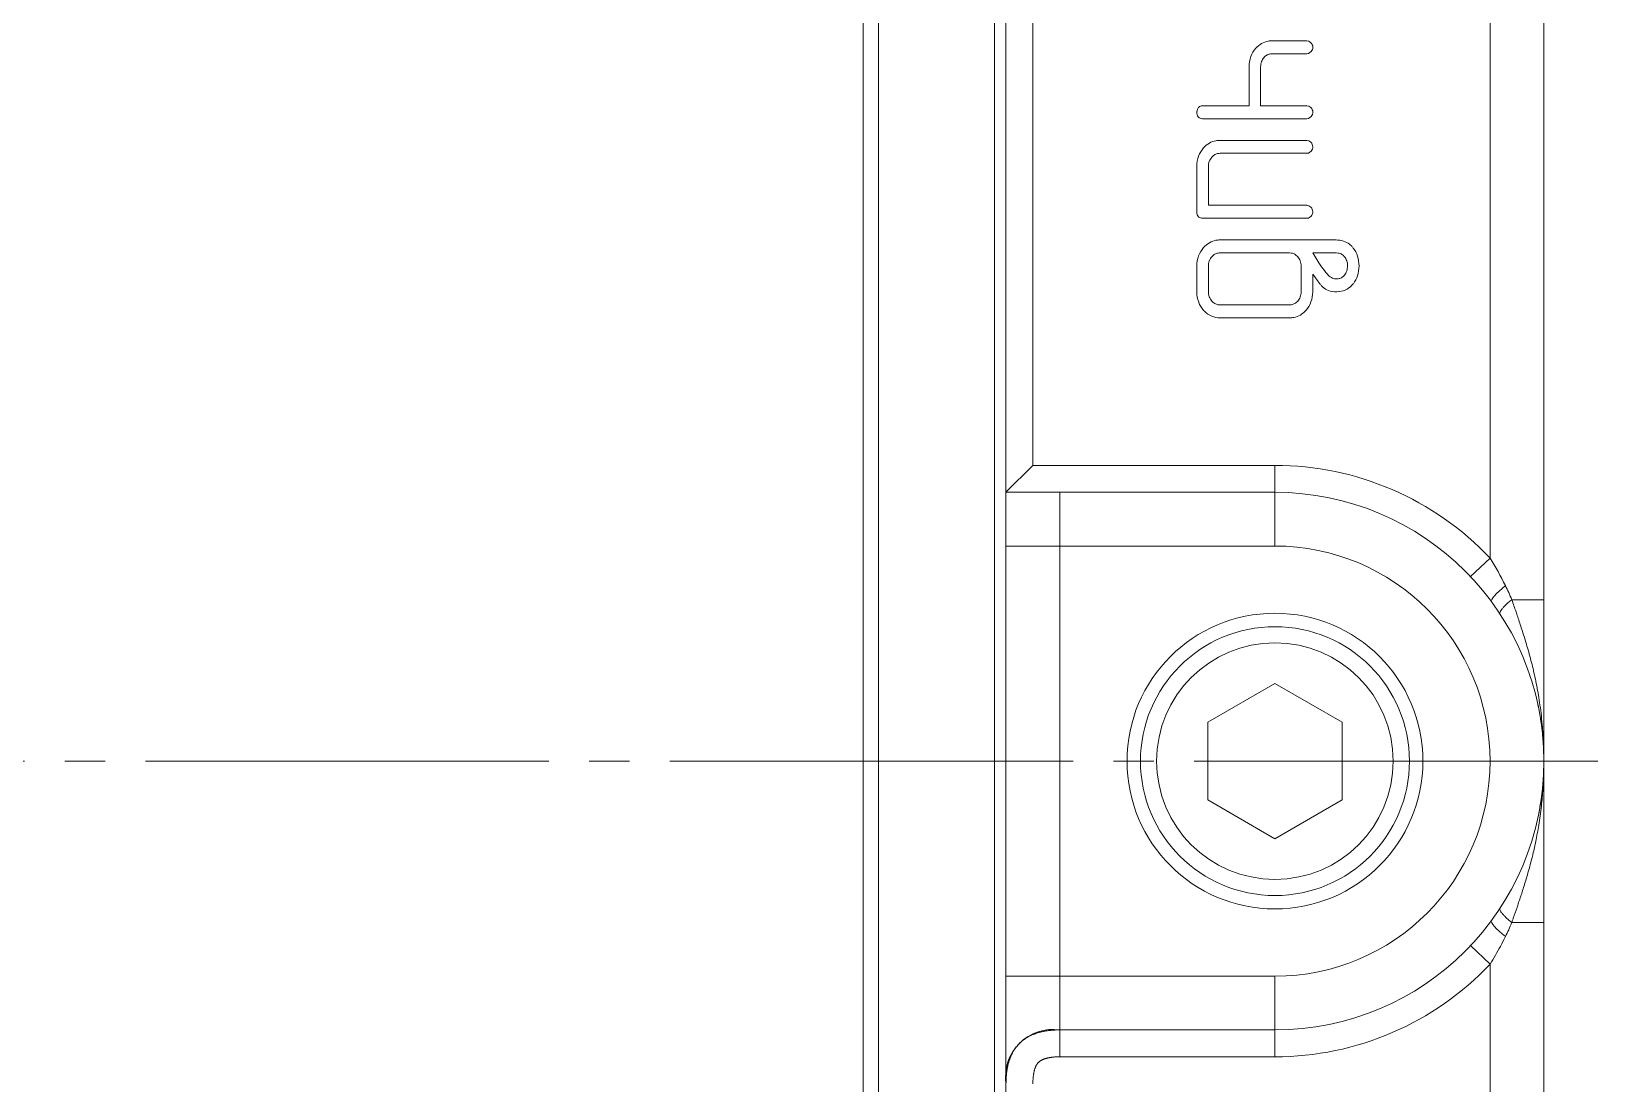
# Model space of a CAD drawing. Header units: millimetres. Extents: x -337 to 383, y -252 to 375.
# Drawn here: x 1.3 to 59.5, y -12 to 27.1 of the extents above; entities that cross this region are included whole.
import ezdxf

# ---------------------------------------------------------------- set-up
doc = ezdxf.new("R2010")
doc.units = ezdxf.units.MM
doc.linetypes.add('K5LT_AXLED', pattern=[19.5, 15, -1.5, 1.5, -1.5])
doc.linetypes.add('K5LT_THIN', pattern=[0])

# ---------------------------------------------------------------- blocks, each defined once
blk = doc.blocks.new('U2')
at = {"color": 7, "linetype": 'K5LT_THIN', "lineweight": 18}
for p, q in [((57.5, 70), (57.5, 6)), ((55.5, 62.45), (55.5, 7.55)), ((32.185, -55), (32.185, 55)), ((32.758, -55), (32.758, 55)), ((37.074, -55), (37.074, 55)), ((37.5, -55), (37.5, 55)), ((38.5, 11), (38.5, 45.029)), ((48.692, 26.796), (47.399, 26.796)), ((48.762, 26.778), (48.692, 26.796)), ((47.093, 26.174), (47.155, 26.232)), ((47.399, 26.314), (48.692, 26.314)), ((48.692, 26.314), (48.754, 26.322)), ((48.754, 26.322), (48.852, 26.391)), ((48.835, 26.723), (48.762, 26.778)), ((48.908, 26.555), (48.908, 26.557)), ((46.537, 25.829), (46.537, 24.38)), ((46.968, 24.38), (46.968, 25.831)), ((44.647, 23.966), (44.655, 23.957)), ((44.811, 24.38), (44.762, 24.376)), ((46.537, 24.38), (44.811, 24.38)), ((44.811, 23.898), (48.692, 23.898)), ((48.692, 24.38), (46.968, 24.38)), ((48.762, 24.362), (48.692, 24.38)), ((48.692, 23.898), (48.754, 23.906)), ((48.754, 23.906), (48.852, 23.975)), ((48.835, 24.308), (48.762, 24.362)), ((48.908, 24.139), (48.908, 24.141)), ((48.692, 23.091), (45.458, 23.091)), ((48.762, 23.073), (48.692, 23.091)), ((48.834, 23.019), (48.762, 23.073)), ((48.908, 22.851), (48.908, 22.853)), ((45.151, 22.47), (45.213, 22.527)), ((45.458, 22.61), (48.692, 22.61)), ((48.692, 22.61), (48.754, 22.618)), ((48.754, 22.618), (48.852, 22.687)), ((44.595, 22.126), (44.595, 20.436)), ((45.026, 20.676), (45.026, 22.126)), ((48.692, 20.676), (45.026, 20.676)), ((48.762, 20.658), (48.692, 20.676)), ((48.834, 20.604), (48.762, 20.658)), ((48.908, 20.435), (48.908, 20.437)), ((44.653, 20.251), (44.67, 20.235)), ((44.811, 20.194), (48.692, 20.194)), ((48.692, 20.194), (48.754, 20.202)), ((48.754, 20.202), (48.852, 20.271)), ((49.773, 19.386), (45.457, 19.386)), ((45.212, 18.821), (45.151, 18.763)), ((48.044, 18.903), (45.457, 18.903)), ((48.119, 18.897), (48.044, 18.903)), ((48.906, 18.903), (49.135, 18.532)), ((49.773, 18.903), (48.906, 18.903)), ((49.855, 18.897), (49.773, 18.903)), ((44.595, 18.416), (44.595, 17.46)), ((45.026, 18.416), (45.026, 17.46)), ((48.475, 17.46), (48.475, 18.416)), ((48.906, 17.46), (48.906, 18.116)), ((48.906, 18.116), (49.104, 17.841)), ((50.019, 18.014), (50.085, 18.08)), ((49.255, 17.658), (49.325, 17.594)), ((49.747, 17.94), (49.786, 17.938)), ((45.383, 16.979), (45.457, 16.972)), ((45.457, 16.972), (48.044, 16.972)), ((48.289, 17.055), (48.35, 17.112)), ((49.88, 17.465), (49.892, 17.466)), ((44.849, 16.767), (44.883, 16.732)), ((45.457, 16.489), (48.044, 16.489)), ((38.5, 11), (37.5, 10)), ((47.5, 11), (38.5, 11)), ((47.5, 11), (47.5, 10)), ((39.5, 10), (37.5, 10)), ((47.5, 10), (39.5, 10)), ((39.5, 8), (39.5, 10)), ((47.5, 8), (47.5, 10)), ((39.5, 8), (37.5, 8)), ((47.5, 8), (39.5, 8)), ((39.5, -8), (39.5, 8)), ((55.5, 7.55), (54.773, 6.863)), ((57.5, 6), (56.306, 6)), ((57.5, 6), (57.5, 0)), ((57.5, 2.634), (57.5, 6)), ((47.5, 2.887), (45, 1.443)), ((50, 1.443), (47.5, 2.887)), ((57.5, 2.021), (57.5, 2.634)), ((45, 1.443), (45, -1.443)), ((50, -1.443), (50, 1.443)), ((57.5, 0.02), (57.5, 1.409)), ((57.5, -0.061), (57.5, 0.832)), ((57.5, 0.003), (57.5, 0.006)), ((57.5, 0), (57.5, 0)), ((57.5, 0), (57.5, -6)), ((57.5, -0.061), (57.5, -1.403)), ((45, -1.443), (47.5, -2.887)), ((47.5, -2.887), (50, -1.443)), ((57.5, -70), (57.5, -1.403)), ((57.5, -6), (56.306, -6)), ((57.5, -6), (57.5, -70)), ((55.5, -7.55), (54.773, -6.863)), ((55.5, -7.55), (55.5, -62.45)), ((37.5, -8), (39.5, -8)), ((39.5, -8), (47.5, -8)), ((39.5, -10), (39.5, -8)), ((47.5, -8), (47.5, -10)), ((39.5, -10), (47.5, -10)), ((39.5, -11), (39.5, -10)), ((39.5, -10), (39.5, -10)), ((47.5, -11), (47.5, -10)), ((39.5, -11), (47.5, -11))]:
    blk.add_line(p, q, dxfattribs=at)
at = {"color": 30, "linetype": 'K5LT_AXLED', "lineweight": 18, "true_color": 0xff8000}
blk.add_line((59.5, 0), (-59.5, 0), dxfattribs=at)
at = {"color": 7, "linetype": 'K5LT_THIN', "lineweight": 18}
for radius in [5.5, 5, 4.4]:
    blk.add_circle((47.5, 0), radius, dxfattribs=at)
for centre, radius, start, end in [((47.391, 25.985), 0.81, 95.08097, 100.44702), ((47.399, 25.892), 0.903, 90, 95.08097), ((47.648, 25.829), 1.111, 159.97892, 180), ((47.493, 25.886), 0.946, 138.26222, 159.97892), ((47.456, 25.919), 0.896, 120.24606, 138.26222), ((47.379, 26.051), 0.743, 100.44702, 120.24606), ((47.391, 25.929), 0.384, 108.63482, 127.93679), ((47.399, 25.903), 0.411, 90, 108.63482), ((48.655, 26.541), 0.256, 23.75198, 45.41511), ((48.602, 26.572), 0.308, 323.97813, 341.11273), ((48.686, 26.555), 0.222, 0.46504, 23.75198), ((48.654, 26.555), 0.254, 341.11273, 0), ((47.525, 25.831), 0.556, 159.9964, 180), ((47.447, 25.859), 0.473, 138.29211, 159.9964), ((44.738, 24.139), 0.143, 162.91603, 180), ((44.948, 24.139), 0.353, 180, 196.62526), ((45.968, 23.761), 1.429, 157.52668, 162.91603), ((44.825, 24.102), 0.224, 196.62526, 217.5278), ((44.774, 24.217), 0.156, 120.61644, 144.37247), ((44.787, 24.09), 0.187, 225.18819, 249.34898), ((44.796, 24.18), 0.199, 99.5828, 120.61644), ((44.811, 24.153), 0.255, 249.34898, 270), ((48.655, 24.126), 0.256, 23.74184, 45.40703), ((48.603, 24.157), 0.308, 323.95802, 341.09978), ((48.686, 24.139), 0.222, 0.45724, 23.74184), ((48.654, 24.139), 0.254, 341.09978, 0), ((45.55, 22.182), 0.945, 138.23104, 159.95769), ((45.514, 22.214), 0.896, 120.20811, 138.23105), ((45.437, 22.346), 0.744, 100.41479, 120.20811), ((45.449, 22.28), 0.812, 95.0654, 100.41479), ((45.458, 22.186), 0.905, 90, 95.0654), ((48.655, 22.837), 0.256, 23.77227, 45.43127), ((48.603, 22.868), 0.308, 323.95802, 341.09978), ((48.686, 22.851), 0.221, 0.48064, 23.77227), ((48.654, 22.851), 0.254, 341.09978, 0), ((45.704, 22.126), 1.109, 159.95769, 180), ((45.582, 22.126), 0.556, 159.98117, 180), ((45.505, 22.155), 0.473, 138.26858, 159.98117), ((45.449, 22.224), 0.384, 108.63494, 127.93542), ((45.458, 22.198), 0.412, 90, 108.63494), ((44.991, 20.436), 0.396, 180, 197.26482), ((48.655, 20.422), 0.256, 23.77227, 45.43127), ((48.686, 20.435), 0.221, 0.48064, 23.77227), ((48.654, 20.435), 0.254, 341.09978, 0), ((44.777, 20.369), 0.171, 197.26482, 223.63069), ((44.773, 20.367), 0.167, 231.98412, 253.84248), ((44.811, 20.498), 0.304, 253.84248, 270), ((48.603, 20.453), 0.308, 323.95802, 341.09978), ((45.548, 18.477), 0.937, 120.61887, 138.23639), ((45.442, 18.657), 0.728, 100.60139, 120.61887), ((45.451, 18.61), 0.776, 95.17871, 100.60139), ((45.457, 18.536), 0.851, 90, 95.17871), ((49.773, 18.475), 0.911, 72.23467, 90), ((49.833, 18.663), 0.714, 52.15085, 72.23467), ((49.799, 18.619), 0.769, 45.0251, 52.15085), ((45.673, 18.416), 1.078, 159.64452, 180), ((45.577, 18.451), 0.976, 138.2364, 159.64452), ((45.5, 18.452), 0.467, 138.24072, 160.2185), ((45.448, 18.518), 0.384, 108.62977, 127.93384), ((45.457, 18.491), 0.412, 90, 108.62977), ((48.052, 18.539), 0.364, 59.3803, 79.39717), ((47.998, 18.449), 0.468, 41.76129, 59.3803), ((47.986, 18.438), 0.485, 20.22295, 41.76129), ((49.797, 18.514), 0.388, 60.02195, 81.35986), ((49.831, 18.574), 0.319, 36.45354, 60.02195), ((49.713, 18.463), 0.48, 18.113, 38.68455), ((49.718, 18.538), 0.884, 38.37984, 45.0251), ((49.625, 18.482), 0.992, 17.92896, 37.58985), ((49.436, 18.421), 1.191, 0, 17.92896), ((45.601, 18.416), 0.575, 160.2185, 180), ((47.926, 18.416), 0.549, 0, 20.22295), ((50.707, 19.497), 1.845, 211.54415, 217.16085), ((54.452, 22.335), 6.544, 217.16085, 220.14257), ((49.906, 18.502), 0.598, 220.18817, 239.33263), ((49.697, 18.392), 0.498, 321.26827, 341.44614), ((49.582, 18.421), 0.618, 0, 18.113), ((49.611, 18.421), 0.588, 341.44614, 0), ((49.406, 18.421), 1.22, 342.29003, 0), ((50.727, 19.014), 2.002, 215.85896, 219.43533), ((50.44, 18.778), 1.631, 219.43533, 223.39816), ((49.689, 18.06), 0.591, 231.96584, 256.8448), ((49.776, 18.431), 0.972, 256.8448, 276.18516), ((49.784, 18.296), 0.358, 239.33263, 264.14674), ((49.786, 18.351), 0.414, 270, 288.09109), ((49.803, 18.232), 0.772, 276.62559, 299.27996), ((49.808, 18.284), 0.343, 288.09109, 307.97954), ((49.79, 18.255), 0.797, 299.27996, 321.56022), ((49.681, 18.333), 0.932, 321.99906, 342.29003), ((45.722, 17.46), 1.127, 180, 200.16011), ((45.528, 17.388), 0.92, 200.16011, 222.49692), ((45.575, 17.46), 0.549, 180, 200.22597), ((45.515, 17.438), 0.485, 200.22597, 221.76591), ((45.503, 17.427), 0.469, 221.76591, 239.38195), ((45.449, 17.336), 0.364, 239.38195, 259.40003), ((48.044, 17.384), 0.412, 270, 288.62977), ((48.053, 17.358), 0.384, 288.62977, 307.93384), ((48.002, 17.423), 0.467, 318.24071, 340.2185), ((47.9, 17.46), 0.575, 340.2185, 0), ((47.938, 17.404), 0.959, 318.72869, 340.18515), ((47.784, 17.46), 1.122, 340.18515, 0), ((45.484, 17.335), 0.851, 225.16697, 247.11339), ((45.457, 17.273), 0.784, 247.11339, 270), ((48.044, 17.405), 0.915, 270, 275.26944), ((48.053, 17.302), 0.813, 275.26944, 280.86233), ((48.067, 17.233), 0.742, 280.86233, 300.62602), ((47.995, 17.354), 0.883, 300.62602, 318.72869), ((47.5, 0), 11, 43.34176, 90), ((39.25, 11.75), 1.768, 277.45743, 278.13163), ((47.5, 0), 10, 270, 90), ((47.5, 0), 8, 270, 90), ((47.5, 0), 11, 270, 316.65824), ((39.25, -11.75), 1.768, 81.86966, 188.13004)]:
    blk.add_arc(centre, radius, start, end, dxfattribs=at)
for centre, major_axis, start_param, end_param in [((56.353, 6.528), (-0.805, -0.593), 4.943377, 6.283185), ((56.353, -6.528), (0.805, -0.593), 3.141593, 4.481401)]:
    blk.add_ellipse(centre, major_axis=major_axis, ratio=0.173421, start_param=start_param, end_param=end_param, dxfattribs=at)
for points, degree in [([(56.069, 6.528), (55.897, 6.879), (55.707, 7.222), (55.5, 7.55)], 3), ([(56.069, 6.528), (56.15, 6.357), (56.237, 6.187), (56.306, 6)], 3), ([(56.306, -6), (56.234, -6.196), (56.153, -6.351), (56.069, -6.528)], 3), ([(37.5, -12), (37.5, -10), (39.5, -10)], 2)]:
    blk.add_open_spline(points, degree=degree, dxfattribs=at)
for points, knots in [([(54.773, 6.863), (54.773, 6.863), (54.773, 6.863), (54.773, 6.863), (54.773, 6.863), (54.773, 6.863), (54.773, 6.863), (54.774, 6.862), (54.774, 6.862), (54.775, 6.861), (54.775, 6.861), (54.777, 6.859), (54.778, 6.858), (54.781, 6.854), (54.783, 6.852), (54.79, 6.845), (54.794, 6.841), (54.807, 6.827), (54.815, 6.819), (54.831, 6.802), (54.839, 6.793), (54.862, 6.768), (54.877, 6.751), (54.893, 6.734)], [0.000497, 0.000497, 0.000497, 0.000497, 0.003198, 0.003198, 0.013333, 0.013333, 0.053331, 0.053331, 0.106662, 0.106662, 0.213323, 0.213323, 0.426647, 0.426647, 0.853294, 0.853294, 1.706587, 1.706587, 3.306587, 3.306587, 4.906587, 4.906587, 8, 8, 8, 8]), ([(55.871, 5.47), (55.863, 5.483), (55.858, 5.515), (55.883, 5.577), (55.93, 5.649), (55.995, 5.725), (56.077, 5.808), (56.18, 5.9), (56.26, 5.965), (56.306, 6)], [0, 0, 0, 0, 1.704609, 3.238619, 4.571925, 5.924028, 7.217319, 8.481907, 10, 10, 10, 10]), ([(56.306, 6), (56.337, 5.927), (56.386, 5.778), (56.461, 5.566), (56.532, 5.352), (56.605, 5.132), (56.684, 4.888), (56.767, 4.628), (56.853, 4.349), (56.938, 4.054), (57.02, 3.75), (57.097, 3.442), (57.169, 3.128), (57.236, 2.798), (57.299, 2.447), (57.358, 2.071), (57.408, 1.67), (57.457, 1.175), (57.483, 0.758), (57.494, 0.448), (57.496, 0.333), (57.498, 0.256), (57.499, 0.196), (57.499, 0.148), (57.5, 0.107), (57.5, 0.076), (57.5, 0.054), (57.5, 0.039), (57.5, 0.028), (57.5, 0.019), (57.5, 0.01), (57.5, 0.004), (57.5, 0.001)], [0, 0, 0, 0, 1.242093, 2.418437, 3.455008, 4.709596, 6.003526, 7.465086, 9.003975, 10.644704, 12.379696, 14.06588, 15.772621, 17.591296, 19.537848, 21.587549, 23.810668, 26.134281, 29.750735, 30.674218, 31.224323, 31.645186, 31.936804, 32.208408, 32.437711, 32.605098, 32.714891, 32.789373, 32.845843, 32.900121, 32.950734, 33, 33, 33, 33]), ([(57.5, 0.02), (57.5, 0.02), (57.5, 0.021), (57.5, 0.022), (57.5, 0.022), (57.5, 0.023), (57.5, 0.024), (57.5, 0.025), (57.5, 0.026), (57.5, 0.029), (57.5, 0.031), (57.5, 0.033), (57.5, 0.034), (57.5, 0.067), (57.5, 0.099), (57.499, 0.166), (57.498, 0.201), (57.496, 0.307), (57.493, 0.376), (57.484, 0.581), (57.475, 0.715), (57.452, 0.987), (57.437, 1.126), (57.402, 1.404), (57.381, 1.542), (57.334, 1.822), (57.307, 1.963), (57.276, 2.103)], [0, 0, 0, 0, 0.012857, 0.012857, 0.025714, 0.025714, 0.038571, 0.038571, 0.062535, 0.062535, 0.110461, 0.110461, 0.130008, 0.130008, 0.88884, 0.88884, 1.787705, 1.787705, 3.560801, 3.560801, 7.106994, 7.106994, 10.706994, 10.706994, 14.306994, 14.306994, 18, 18, 18, 18]), ([(57.5, 0), (57.5, -0.008), (57.5, -0.023), (57.5, -0.047), (57.5, -0.073), (57.5, -0.11), (57.499, -0.178), (57.497, -0.313), (57.49, -0.577), (57.469, -1.017), (57.418, -1.615), (57.332, -2.271), (57.224, -2.873), (57.117, -3.36), (57.021, -3.749), (56.932, -4.075), (56.847, -4.367), (56.768, -4.626), (56.693, -4.862), (56.624, -5.073), (56.561, -5.266), (56.506, -5.431), (56.457, -5.577), (56.411, -5.71), (56.367, -5.833), (56.332, -5.93), (56.313, -5.982), (56.306, -6)], [0, 0, 0, 0, 0.113665, 0.216928, 0.320571, 0.481866, 0.738926, 1.2613, 2.358684, 4.422068, 7.399356, 10.712817, 13.609523, 15.850564, 17.57509, 19.101022, 20.454808, 21.697959, 22.755608, 23.76416, 24.640916, 25.429927, 26.04289, 26.640235, 27.269085, 27.744881, 28, 28, 28, 28]), ([(57.5, -0.025), (57.5, -0.034), (57.5, -0.043), (57.5, -0.065), (57.5, -0.078), (57.499, -0.118), (57.499, -0.144), (57.498, -0.224), (57.496, -0.278), (57.491, -0.437), (57.486, -0.543), (57.47, -0.779), (57.46, -0.908), (57.433, -1.167), (57.417, -1.296), (57.372, -1.604), (57.341, -1.783), (57.306, -1.961)], [0, 0, 0, 0, 0.218071, 0.218071, 0.545178, 0.545178, 1.199392, 1.199392, 2.50782, 2.50782, 5.124675, 5.124675, 8.324675, 8.324675, 11.524675, 11.524675, 16, 16, 16, 16]), ([(55.872, -5.469), (55.864, -5.482), (55.859, -5.513), (55.882, -5.573), (55.926, -5.642), (55.99, -5.719), (56.075, -5.805), (56.181, -5.9), (56.262, -5.966), (56.306, -6)], [0, 0, 0, 0, 1.667658, 3.125721, 4.434807, 5.788117, 7.155489, 8.553985, 10, 10, 10, 10]), ([(55.5, -7.55), (55.567, -7.443), (55.698, -7.226), (55.889, -6.885), (56.009, -6.65), (56.069, -6.528)], [0, 0, 0, 0, 1.955959, 3.911919, 6, 6, 6, 6]), ([(39.372, -10.002), (39.346, -10.003), (39.32, -10.004), (39.261, -10.007), (39.229, -10.01), (39.173, -10.014), (39.15, -10.017), (39.107, -10.021), (39.088, -10.024), (39.05, -10.029), (39.031, -10.031), (38.992, -10.037), (38.972, -10.04), (38.931, -10.047), (38.91, -10.051), (38.867, -10.06), (38.846, -10.064), (38.812, -10.072), (38.799, -10.075), (38.778, -10.081), (38.768, -10.083), (38.741, -10.09), (38.723, -10.095), (38.687, -10.105), (38.668, -10.111), (38.63, -10.123), (38.61, -10.13), (38.576, -10.142), (38.561, -10.147), (38.543, -10.154), (38.54, -10.156), (38.53, -10.159), (38.524, -10.162), (38.505, -10.17), (38.492, -10.175), (38.462, -10.188), (38.446, -10.195), (38.411, -10.211), (38.394, -10.22), (38.358, -10.238), (38.34, -10.248), (38.306, -10.267), (38.29, -10.276), (38.26, -10.294), (38.245, -10.304), (38.215, -10.323), (38.2, -10.333), (38.176, -10.351), (38.165, -10.358), (38.153, -10.367), (38.152, -10.368), (38.147, -10.372), (38.144, -10.374), (38.135, -10.381), (38.129, -10.386), (38.11, -10.401), (38.098, -10.41), (38.062, -10.441), (38.039, -10.462), (38.011, -10.489), (38.005, -10.495), (37.999, -10.501), (37.998, -10.502), (37.997, -10.503), (37.996, -10.504), (37.996, -10.504)], [0, 0, 0, 0, 2.047485, 2.047485, 4.572906, 4.572906, 6.400547, 6.400547, 7.920327, 7.920327, 9.396459, 9.396459, 10.991114, 10.991114, 12.639924, 12.639924, 14.352841, 14.352841, 15.362128, 15.362128, 16.102164, 16.102164, 17.551697, 17.551697, 19.069547, 19.069547, 20.668832, 20.668832, 21.899045, 21.899045, 22.173028, 22.173028, 22.711031, 22.711031, 23.794231, 23.794231, 25.213002, 25.213002, 26.726984, 26.726984, 28.355111, 28.355111, 29.751779, 29.751779, 31.136621, 31.136621, 32.511116, 32.511116, 33.513801, 33.513801, 33.667491, 33.667491, 33.968819, 33.968819, 34.573536, 34.573536, 35.789536, 35.789536, 38.236868, 38.236868, 38.835905, 38.835905, 38.935722, 38.935722, 39, 39, 39, 39]), ([(39.042, -10.03), (39.037, -10.03), (39.033, -10.031), (39.021, -10.033), (39.013, -10.034), (38.989, -10.038), (38.973, -10.04), (38.937, -10.046), (38.916, -10.05), (38.874, -10.059), (38.852, -10.063), (38.816, -10.071), (38.801, -10.075), (38.778, -10.081), (38.768, -10.083), (38.741, -10.09), (38.723, -10.095), (38.687, -10.105), (38.668, -10.111), (38.63, -10.123), (38.61, -10.13), (38.576, -10.142), (38.561, -10.147), (38.543, -10.154), (38.54, -10.156), (38.53, -10.159), (38.524, -10.162), (38.505, -10.17), (38.492, -10.175), (38.462, -10.188), (38.446, -10.195), (38.411, -10.211), (38.394, -10.22), (38.358, -10.238), (38.34, -10.248), (38.306, -10.267), (38.29, -10.276), (38.26, -10.294), (38.245, -10.304), (38.215, -10.323), (38.2, -10.333), (38.176, -10.351), (38.165, -10.358), (38.153, -10.367), (38.152, -10.368), (38.147, -10.372), (38.144, -10.374), (38.135, -10.381), (38.129, -10.386), (38.11, -10.401), (38.098, -10.41), (38.062, -10.441), (38.039, -10.462), (38.011, -10.489), (38.005, -10.495), (37.999, -10.501), (37.998, -10.502), (37.997, -10.503), (37.996, -10.504), (37.996, -10.504)], [0, 0, 0, 0, 0.376174, 0.376174, 1.074784, 1.074784, 2.472003, 2.472003, 4.314394, 4.314394, 6.228468, 6.228468, 7.541351, 7.541351, 8.369607, 8.369607, 9.991934, 9.991934, 11.690719, 11.690719, 13.480644, 13.480644, 14.859918, 14.859918, 15.16657, 15.16657, 15.768679, 15.768679, 16.980948, 16.980948, 18.568887, 18.568887, 20.263388, 20.263388, 22.085644, 22.085644, 23.648843, 23.648843, 25.198807, 25.198807, 26.737189, 26.737189, 27.859635, 27.859635, 28.03165, 28.03165, 28.368905, 28.368905, 29.045722, 29.045722, 30.406703, 30.406703, 33.145827, 33.145827, 33.816339, 33.816339, 33.928058, 33.928058, 34, 34, 34, 34]), ([(38.564, -10.147), (38.558, -10.149), (38.552, -10.151), (38.543, -10.154), (38.54, -10.156), (38.53, -10.16), (38.523, -10.162), (38.504, -10.17), (38.49, -10.175), (38.461, -10.188), (38.444, -10.196), (38.41, -10.212), (38.392, -10.22), (38.357, -10.239), (38.338, -10.249), (38.304, -10.268), (38.289, -10.277), (38.258, -10.295), (38.243, -10.305), (38.214, -10.324), (38.199, -10.334), (38.175, -10.351), (38.165, -10.359), (38.153, -10.367), (38.152, -10.368), (38.147, -10.372), (38.144, -10.374), (38.135, -10.381), (38.129, -10.386), (38.11, -10.401), (38.098, -10.411), (38.062, -10.441), (38.039, -10.462), (38.011, -10.489), (38.005, -10.495), (37.999, -10.501), (37.998, -10.502), (37.997, -10.503), (37.996, -10.504), (37.996, -10.504)], [0, 0, 0, 0, 0.715412, 0.715412, 1.120808, 1.120808, 1.931898, 1.931898, 3.565407, 3.565407, 5.665515, 5.665515, 7.907039, 7.907039, 10.317547, 10.317547, 12.385293, 12.385293, 14.435526, 14.435526, 16.4703, 16.4703, 17.884547, 17.884547, 18.111921, 18.111921, 18.558684, 18.558684, 19.455273, 19.455273, 21.258189, 21.258189, 24.886774, 24.886774, 25.757238, 25.757238, 25.90491, 25.90491, 26, 26, 26, 26]), ([(37.5, -12), (37.5, -12), (37.5, -12), (37.5, -11.996), (37.5, -11.991), (37.5, -11.983), (37.5, -11.978), (37.5, -11.965), (37.5, -11.956), (37.501, -11.93), (37.501, -11.913), (37.502, -11.862), (37.504, -11.827), (37.506, -11.788), (37.506, -11.784), (37.508, -11.752), (37.51, -11.724), (37.514, -11.673), (37.517, -11.65), (37.521, -11.607), (37.524, -11.588), (37.529, -11.55), (37.531, -11.531), (37.537, -11.492), (37.54, -11.472), (37.547, -11.431), (37.551, -11.41), (37.56, -11.367), (37.564, -11.346), (37.572, -11.312), (37.575, -11.299), (37.581, -11.277), (37.583, -11.268), (37.59, -11.241), (37.595, -11.223), (37.605, -11.187), (37.611, -11.168), (37.623, -11.13), (37.63, -11.11), (37.642, -11.076), (37.647, -11.061), (37.654, -11.043), (37.656, -11.04), (37.659, -11.03), (37.662, -11.024), (37.67, -11.005), (37.675, -10.992), (37.685, -10.969), (37.689, -10.958), (37.694, -10.948)], [0.000792, 0.000792, 0.000792, 0.000792, 0.006087, 0.006087, 0.336764, 0.336764, 0.674619, 0.674619, 1.35033, 1.35033, 2.701753, 2.701753, 5.404597, 5.404597, 5.728461, 5.728461, 7.892144, 7.892144, 9.720424, 9.720424, 11.240929, 11.240929, 12.717687, 12.717687, 14.312901, 14.312901, 15.962314, 15.962314, 17.675805, 17.675805, 18.684468, 18.684468, 19.424633, 19.424633, 20.874202, 20.874202, 22.392419, 22.392419, 23.992099, 23.992099, 25.222911, 25.222911, 25.496951, 25.496951, 26.034785, 26.034785, 27.117766, 27.117766, 28, 28, 28, 28]), ([(39.5, -11), (39.486, -11), (39.475, -11), (39.451, -11), (39.439, -11.001), (39.394, -11.002), (39.361, -11.003), (39.314, -11.006), (39.297, -11.007), (39.265, -11.01), (39.249, -11.012), (39.221, -11.015), (39.209, -11.016), (39.183, -11.02), (39.17, -11.021), (39.145, -11.025), (39.132, -11.027), (39.106, -11.032), (39.093, -11.034), (39.067, -11.04), (39.054, -11.043), (39.036, -11.047), (39.031, -11.048), (39.016, -11.052), (39.006, -11.054), (38.987, -11.06), (38.977, -11.062), (38.957, -11.068), (38.947, -11.072), (38.928, -11.078), (38.918, -11.082), (38.907, -11.086), (38.905, -11.087), (38.896, -11.09), (38.889, -11.093), (38.875, -11.099), (38.867, -11.102), (38.853, -11.109), (38.846, -11.112), (38.831, -11.119), (38.824, -11.123), (38.811, -11.13), (38.805, -11.133), (38.794, -11.14), (38.789, -11.143), (38.779, -11.149), (38.774, -11.153), (38.764, -11.159), (38.76, -11.163), (38.755, -11.166), (38.754, -11.167), (38.745, -11.173), (38.737, -11.18), (38.722, -11.193), (38.715, -11.199), (38.708, -11.207), (38.707, -11.207), (38.707, -11.207), (38.707, -11.208), (38.699, -11.215), (38.693, -11.222), (38.68, -11.237), (38.673, -11.245), (38.667, -11.254), (38.666, -11.255), (38.663, -11.26), (38.659, -11.264), (38.653, -11.274), (38.649, -11.279), (38.643, -11.289), (38.64, -11.294), (38.633, -11.305), (38.63, -11.311), (38.623, -11.324), (38.619, -11.331), (38.612, -11.346), (38.609, -11.353), (38.602, -11.367), (38.599, -11.375), (38.593, -11.389), (38.59, -11.396), (38.587, -11.405), (38.586, -11.407), (38.582, -11.418), (38.578, -11.428), (38.572, -11.447), (38.568, -11.457), (38.562, -11.477), (38.56, -11.487), (38.554, -11.506), (38.552, -11.516), (38.548, -11.531), (38.547, -11.536), (38.543, -11.554), (38.54, -11.567), (38.534, -11.593), (38.532, -11.606), (38.527, -11.632), (38.525, -11.645), (38.521, -11.67), (38.52, -11.683), (38.516, -11.709), (38.515, -11.721), (38.512, -11.749), (38.51, -11.765), (38.507, -11.797), (38.506, -11.814), (38.503, -11.861), (38.502, -11.894), (38.5, -11.951), (38.5, -11.973), (38.5, -12)], [7.664257, 7.664257, 7.664257, 7.664257, 7.990523, 7.990523, 8.321273, 8.321273, 9.196598, 9.196598, 9.642484, 9.642484, 10.095224, 10.095224, 10.446111, 10.446111, 10.820208, 10.820208, 11.201138, 11.201138, 11.590201, 11.590201, 11.989027, 11.989027, 12.151955, 12.151955, 12.468122, 12.468122, 12.792813, 12.792813, 13.127697, 13.127697, 13.474894, 13.474894, 13.529832, 13.529832, 13.79585, 13.79585, 14.071454, 14.071454, 14.358425, 14.358425, 14.658893, 14.658893, 14.909261, 14.909261, 15.15159, 15.15159, 15.386753, 15.386753, 15.615738, 15.615738, 15.641164, 15.641164, 16.067463, 16.067463, 16.484057, 16.484057, 16.5, 16.5, 16.515943, 16.515943, 16.932537, 16.932537, 17.358836, 17.358836, 17.384262, 17.384262, 17.613247, 17.613247, 17.84841, 17.84841, 18.090739, 18.090739, 18.341107, 18.341107, 18.641575, 18.641575, 18.928546, 18.928546, 19.20415, 19.20415, 19.470168, 19.470168, 19.525106, 19.525106, 19.872303, 19.872303, 20.207187, 20.207187, 20.531878, 20.531878, 20.848045, 20.848045, 21.010973, 21.010973, 21.409799, 21.409799, 21.798862, 21.798862, 22.179792, 22.179792, 22.553889, 22.553889, 22.904776, 22.904776, 23.357516, 23.357516, 23.803402, 23.803402, 24.678727, 24.678727, 25.335743, 25.335743, 25.335743, 25.335743]), ([(37.5, -12), (37.5, -12), (37.5, -12), (37.5, -11.997), (37.5, -11.994), (37.5, -11.991), (37.5, -11.99), (37.5, -11.987), (37.5, -11.984), (37.5, -11.975), (37.5, -11.969), (37.5, -11.95), (37.5, -11.937), (37.501, -11.898), (37.502, -11.872), (37.505, -11.805), (37.507, -11.764), (37.512, -11.699), (37.514, -11.676), (37.519, -11.629), (37.522, -11.605), (37.527, -11.562), (37.529, -11.544), (37.535, -11.505), (37.538, -11.485), (37.545, -11.444), (37.549, -11.423), (37.554, -11.395), (37.556, -11.388), (37.557, -11.381)], [0.000621, 0.000621, 0.000621, 0.000621, 0.005, 0.005, 0.184558, 0.184558, 0.201302, 0.201302, 0.36933, 0.36933, 0.738873, 0.738873, 1.477959, 1.477959, 2.956131, 2.956131, 5.356131, 5.356131, 6.707481, 6.707481, 8.097291, 8.097291, 9.190513, 9.190513, 10.371057, 10.371057, 11.5914, 11.5914, 12, 12, 12, 12]), ([(37.5, -12), (37.5, -12), (37.5, -12), (37.5, -11.998), (37.5, -11.997), (37.5, -11.993), (37.5, -11.992), (37.5, -11.99), (37.5, -11.99), (37.5, -11.986), (37.5, -11.983), (37.5, -11.973), (37.5, -11.967), (37.5, -11.946), (37.501, -11.932), (37.501, -11.903), (37.502, -11.888), (37.503, -11.858), (37.503, -11.843), (37.504, -11.828), (37.504, -11.827), (37.505, -11.807), (37.506, -11.787), (37.507, -11.768)], [0.000409, 0.000409, 0.000409, 0.000409, 0.003, 0.003, 0.065129, 0.065129, 0.1304, 0.1304, 0.142075, 0.142075, 0.26094, 0.26094, 0.52202, 0.52202, 1.044181, 1.044181, 1.644181, 1.644181, 2.214641, 2.214641, 2.244181, 2.244181, 3, 3, 3, 3]), ([(37.5, -12), (37.5, -11.994), (37.5, -11.988), (37.5, -11.976), (37.5, -11.97), (37.5, -11.958), (37.5, -11.952), (37.501, -11.933), (37.501, -11.92), (37.501, -11.908)], [0.0003501, 0.0003501, 0.0003501, 0.0003501, 0.2, 0.2, 0.4, 0.4, 0.6, 0.6, 1, 1, 1, 1])]:
    blk.add_open_spline(points, degree=3, knots=knots, dxfattribs=at)

msp = doc.modelspace()

# ---------------------------------------------------------------- block references
msp.add_blockref('U2', (0, 0))

doc.saveas('drawing.dxf')
